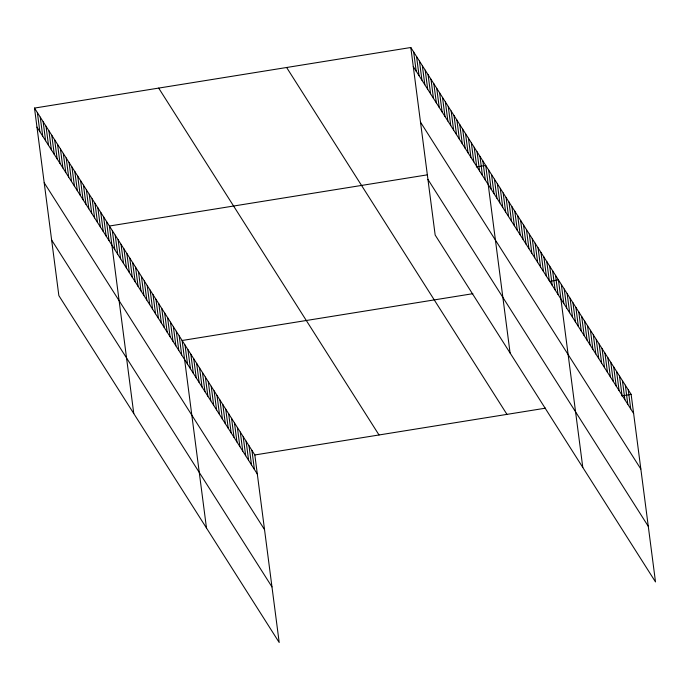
<?xml version="1.0" encoding="UTF-8"?>
<svg xmlns="http://www.w3.org/2000/svg" width="690" height="690" viewBox="0 0 690 690"><rect width="100%" height="100%" fill="white"/><g stroke="black" fill="none" stroke-linecap="round" stroke-linejoin="round"><path stroke-width="1.03" d="M34.5 108.08L254.834 454.96L279.191 642.494L58.857 295.622L34.5 108.08L410.809 47.507L631.143 394.378L655.5 581.92L435.166 235.04L410.809 47.507M427.283 174.855L109.417 226.018L133.765 413.552M476.333 166.954L485.726 165.445L510.082 352.978M472.866 293.69L182.126 340.489L206.483 528.023M550.085 281.253L558.434 279.916L582.791 467.449M254.834 454.96L545.574 408.161M621.75 395.896L631.143 394.378M413.284 66.568L633.618 413.448M420.512 122.164L640.837 469.036M427.947 179.443L648.281 526.323M286.626 67.499L506.96 414.371M158.683 88.096L379.017 434.967M36.975 127.141L257.31 474.021M44.195 182.738L264.529 529.618M51.638 240.025L271.964 586.897M628.236 389.807L630.712 408.868M625.33 385.227L627.805 404.288M622.414 380.647L624.89 399.708M619.508 376.067L621.983 395.129M616.601 371.487L619.077 390.549M613.695 366.908L616.17 385.969M610.788 362.328L613.263 381.389M607.873 357.748L610.348 376.818M604.966 353.177L607.442 372.238M602.059 348.597L604.535 367.658M599.153 344.017L601.628 363.078M596.246 339.437L598.722 358.498M593.331 334.857L595.806 353.918M590.424 330.277L592.9 349.338M587.518 325.697L589.993 344.759M584.611 321.126L587.087 340.187M581.705 316.546L584.18 335.607M578.789 311.966L581.265 331.028M575.883 307.386L578.358 326.448M572.976 302.807L575.451 321.868M570.069 298.227L572.545 317.288M567.163 293.647L569.638 312.708M564.248 289.067L566.723 308.137M561.341 284.496L563.816 303.557M555.528 275.336L558.003 294.397M552.621 270.756L555.096 289.817M549.706 266.176L552.181 285.237M546.799 261.596L549.275 280.657M543.893 257.016L546.368 276.078M540.986 252.437L543.461 271.506M538.079 247.865L540.555 266.927M535.164 243.285L537.639 262.347M532.257 238.706L534.733 257.767M529.351 234.126L531.826 253.187M526.444 229.546L528.92 248.607M523.538 224.966L526.013 244.027M520.622 220.386L523.098 239.447M517.716 215.806L520.191 234.876M514.809 211.235L517.284 230.296M511.902 206.655L514.378 225.716M508.987 202.075L511.471 221.136M506.081 197.495L508.556 216.557M503.174 192.915L505.649 211.977M500.267 188.336L502.743 207.397M497.361 183.756L499.836 202.826M494.445 179.184L496.929 198.246M491.539 174.605L494.014 193.666M488.632 170.025L491.108 189.086M482.845 160.908L485.32 179.969M479.964 156.371L482.439 175.433M477.083 151.834L479.559 170.896M474.202 147.298L476.678 166.359M471.322 142.761L473.797 161.822M468.441 138.224L470.916 157.286M465.552 133.688L468.027 152.757M462.671 129.159L465.146 148.221M459.79 124.623L462.266 143.684M456.909 120.086L459.385 139.147M454.029 115.549L456.504 134.61M451.148 111.012L453.623 130.074M448.267 106.476L450.743 125.537M445.386 101.939L447.862 121M442.506 97.402L444.981 116.463M439.625 92.865L442.1 111.927M436.744 88.329L439.22 107.39M433.863 83.792L436.339 102.853M430.983 79.255L433.458 98.325M428.102 74.718L430.577 93.788M425.221 70.19L427.697 89.252M422.34 65.654L424.816 84.715M419.451 61.117L421.935 80.178M416.57 56.58L419.046 75.641M413.69 52.043L416.165 71.105M251.928 450.38L254.403 469.442M249.012 445.8L251.488 464.862M246.106 441.221L248.581 460.282M243.199 436.641L245.674 455.702M240.293 432.061L242.768 451.131M237.386 427.49L239.861 446.551M234.471 422.91L236.946 441.971M231.564 418.33L234.039 437.391M228.657 413.75L231.133 432.811M225.751 409.17L228.226 428.231M222.836 404.59L225.32 423.651M219.929 400.01L222.404 419.072M217.022 395.43L219.498 414.5M214.116 390.859L216.591 409.92M211.209 386.279L213.684 405.341M208.294 381.699L210.778 400.761M205.387 377.12L207.863 396.181M202.481 372.54L204.956 391.601M199.574 367.96L202.049 387.021M196.667 363.38L199.143 382.441M193.752 358.809L196.227 377.87M190.845 354.229L193.321 373.29M187.939 349.649L190.414 368.71M185.032 345.069L187.508 364.13M179.21 335.909L181.686 354.971M176.304 331.329L178.779 350.391M173.397 326.75L175.872 345.819M170.49 322.178L172.966 341.24M167.584 317.598L170.059 336.66M164.668 313.019L167.144 332.08M161.762 308.439L164.237 327.5M158.855 303.859L161.331 322.92M155.949 299.279L158.424 318.34M153.042 294.699L155.517 313.76M150.127 290.119L152.602 309.189M147.22 285.548L149.696 304.609M144.314 280.968L146.789 300.029M141.407 276.388L143.882 295.449M138.5 271.808L140.976 290.87M135.585 267.228L138.06 286.29M132.678 262.649L135.154 281.71M129.772 258.069L132.247 277.13M126.865 253.489L129.341 272.559M123.959 248.918L126.434 267.979M121.043 244.338L123.519 263.399M118.137 239.758L120.612 258.819M115.23 235.178L117.705 254.239M112.323 230.598L114.799 249.659M106.527 221.481L109.011 240.543M103.647 216.945L106.122 236.014M100.766 212.417L103.241 231.478M97.885 207.88L100.361 226.941M95.004 203.343L97.48 222.404M92.124 198.806L94.599 217.868M89.243 194.27L91.718 213.331M86.362 189.733L88.838 208.794M83.481 185.196L85.957 204.257M80.601 180.659L83.076 199.721M77.72 176.123L80.195 195.184M74.839 171.586L77.315 190.647M71.958 167.049L74.434 186.11M69.078 162.512L71.553 181.574M66.197 157.976L68.672 177.045M63.316 153.447L65.791 172.509M60.435 148.911L62.911 167.972M57.546 144.374L60.03 163.435M54.665 139.837L57.141 158.898M51.785 135.3L54.26 154.362M48.904 130.764L51.379 149.825M46.023 126.227L48.498 145.288M43.142 121.69L45.618 140.751M40.262 117.153L42.737 136.215M37.381 112.617L39.856 131.678"/></g></svg>
